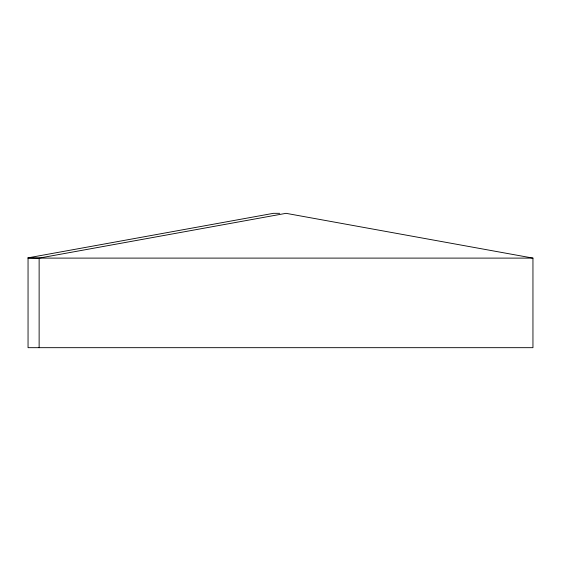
<?xml version="1.0" encoding="UTF-8"?>
<svg xmlns="http://www.w3.org/2000/svg" width="561" height="561" viewBox="0 0 561 561"><rect width="100%" height="100%" fill="white"/><g stroke="black" fill="none" stroke-linecap="round" stroke-linejoin="round"><path stroke-width="0.84" d="M28.05 257.843L39.13 258.109L286.04 213.327L532.95 258.109L532.95 347.673L28.05 347.673L28.05 257.843L273.438 213.327L279.715 213.327M28.05 258.109L532.95 258.109M39.13 258.109L39.13 347.673"/></g></svg>
